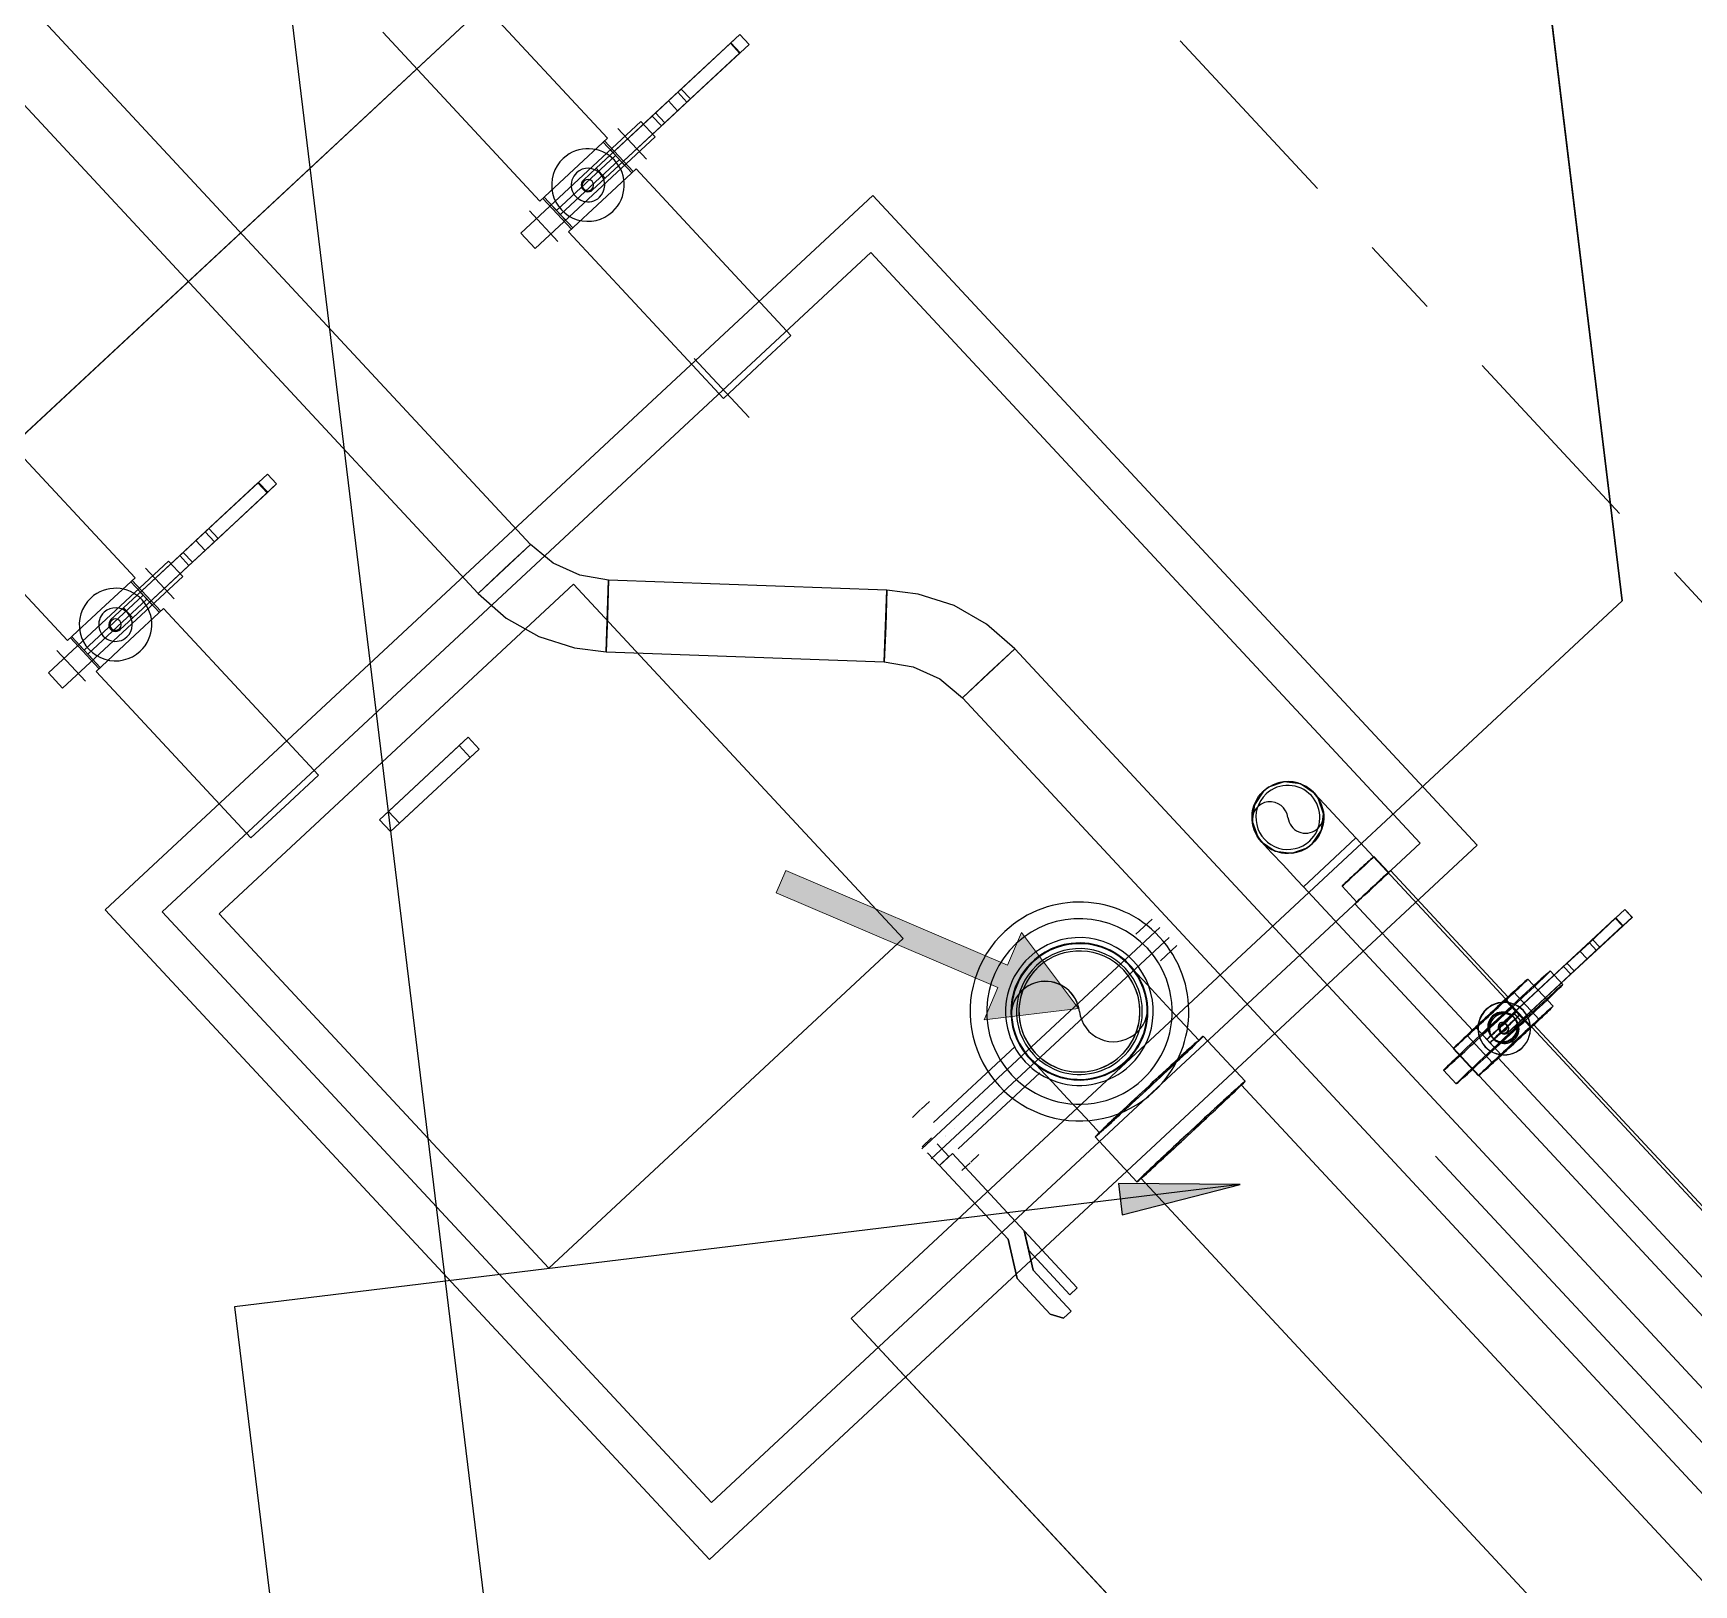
# Model space of a CAD drawing. Header units: millimetres. Extents: x 400382 to 401500, y 4543975 to 4544133.
# Drawn here: x 400488.169 to 400490.228, y 4543998.192 to 4544000.115 of the extents above; entities that cross this region are included whole.
import ezdxf

# ---------------------------------------------------------------- set-up
doc = ezdxf.new("R2010")
doc.units = ezdxf.units.MM
for name, pattern in [('ACAD_ISO05W100', [33, 24, -3, 0, -3, 0, -3]), ('AKS', [3, 2.5, -0.25, 0, -0.25]), ('CENTER', [2, 1.25, -0.25, 0.25, -0.25]), ('DASHDOT2', [0.5, 0.25, -0.125, 0, -0.125])]:
    doc.linetypes.add(name, pattern=pattern)
doc.layers.add('A-DETL-GENF', color=92, linetype='Continuous', lineweight=9)
for name, color, linetype in [('aks prota', 2, 'AKS'), ('iderzi_PROTA', 3, 'Continuous'), ('kiriş prota', 6, 'Continuous'), ('kolon tarama prota', 252, 'Continuous'), ('merdiven prota', 2, 'Continuous'), ('PRT-AL-TUNEL_EKSENI', 14, 'DASHDOT2'), ('skesit prota', 7, 'Continuous')]:
    doc.layers.add(name, color=color, linetype=linetype)

# ---------------------------------------------------------------- blocks, each defined once
blk = doc.blocks.new('Riser Direction1 - Flow Direction _25mm_ 2-2155046-_17_70 m  ARA KAT')
at = {"layer": 'A-DETL-GENF'}
blk.add_hatch(color=256, dxfattribs=at).paths.add_polyline_path([(0, 0), (118, 0), (96, -38.1), (354.9, -187.5), (339.8, -213.5), (81, -64.1), (59, -102.2)], flags=0)
for p, q in [((0, 0), (59, -102.2)), ((118, 0), (0, 0)), ((118, 0), (0, 0)), ((59, -102.2), (0, 0)), ((96, -38.1), (118, 0)), ((96, -38.1), (118, 0)), ((354.9, -187.5), (96, -38.1)), ((96, -38.1), (354.9, -187.5)), ((59, -102.2), (81, -64.1)), ((81, -64.1), (59, -102.2)), ((81, -64.1), (339.8, -213.5)), ((81, -64.1), (339.8, -213.5)), ((339.8, -213.5), (354.9, -187.5)), ((339.8, -213.5), (354.9, -187.5))]:
    blk.add_line(p, q, dxfattribs=at)
blk = doc.blocks.new('17.60 mekanik')
at = {"layer": 'kolon tarama prota'}
blk.add_hatch(color=256, dxfattribs=at).paths.add_polyline_path([(144507.22, 61496.15), (144496.81, 61485.18), (144500.01, 61482.86)], flags=0)
for p, q in [((144514.74, 61554.28), (144514.72, 61554.28)), ((144514.72, 61554.28), (144514.72, 61548.84)), ((144514.72, 61554.28), (144516.04, 61554.28)), ((144514.75, 61552.76), (144514.74, 61554.28)), ((144514.74, 61554.28), (144516.06, 61554.28)), ((144516.04, 61548.84), (144516.04, 61554.28)), ((144516.04, 61554.28), (144516.06, 61554.28)), ((144516.06, 61554.28), (144516.07, 61552.76)), ((144514.71, 61552.68), (144514.7, 61552.68)), ((144514.7, 61552.68), (144514.7, 61544.51)), ((144514.7, 61552.68), (144516.02, 61552.68)), ((144514.71, 61546.68), (144514.71, 61552.68)), ((144514.71, 61552.68), (144516.03, 61552.68)), ((144514.75, 61548.26), (144514.75, 61552.76)), ((144516.07, 61552.76), (144514.75, 61552.76)), ((144516.02, 61544.51), (144516.02, 61552.68)), ((144516.02, 61552.68), (144516.03, 61552.68)), ((144516.03, 61552.68), (144516.03, 61546.68)), ((144516.07, 61552.76), (144516.07, 61548.26)), ((144360.58, 61546.27), (144360.58, 61547.79)), ((144360.58, 61547.79), (144360.58, 61547.79)), ((144360.58, 61547.79), (144360.58, 61537.86)), ((144360.58, 61547.79), (144362.26, 61547.79)), ((144360.58, 61547.79), (144362.26, 61547.79)), ((144362.26, 61537.86), (144362.26, 61547.79)), ((144362.26, 61547.79), (144362.26, 61547.79)), ((144362.26, 61547.79), (144362.26, 61546.27)), ((144514.72, 61548.84), (144514.7, 61544.51)), ((144514.72, 61548.84), (144516.04, 61548.84)), ((144514.72, 61543.93), (144514.75, 61548.26)), ((144514.75, 61548.26), (144516.07, 61548.26)), ((144516.02, 61544.51), (144516.04, 61548.84)), ((144516.07, 61548.26), (144516.04, 61543.93)), ((144336.42, 61416.29), (144336.42, 61546.29)), ((144336.42, 61546.29), (144336.42, 61416.29)), ((144360.58, 61537.27), (144360.58, 61546.27)), ((144362.26, 61546.27), (144360.58, 61546.27)), ((144360.58, 61535.69), (144360.58, 61546.19)), ((144360.58, 61546.19), (144360.58, 61546.19)), ((144360.58, 61546.19), (144360.58, 61533.53)), ((144360.58, 61546.19), (144362.26, 61546.19)), ((144360.58, 61546.19), (144362.26, 61546.19)), ((144362.26, 61546.27), (144362.26, 61537.27)), ((144362.26, 61533.53), (144362.26, 61546.19)), ((144362.26, 61546.19), (144362.26, 61546.19)), ((144362.26, 61546.19), (144362.26, 61535.69)), ((144496.42, 61546.29), (144386.42, 61546.29)), ((144386.42, 61546.29), (144386.42, 61416.29)), ((144386.42, 61416.29), (144386.42, 61546.29)), ((144386.42, 61546.29), (144496.42, 61546.29)), ((144386.42, 61546.29), (144386.42, 61546.29)), ((144496.42, 61416.29), (144496.42, 61546.29)), ((144496.42, 61546.29), (144496.42, 61416.29)), ((144496.42, 61546.29), (144496.42, 61546.29)), ((144514.7, 61544.51), (144514.71, 61546.68)), ((144516.03, 61546.68), (144514.71, 61546.68)), ((144516.03, 61546.68), (144516.02, 61544.51)), ((144514.7, 61544.51), (144516.02, 61544.51)), ((144514.7, 61544.51), (144514.7, 61535.43)), ((144514.7, 61544.51), (144516.02, 61544.51)), ((144514.72, 61535.43), (144514.72, 61543.93)), ((144516.04, 61543.93), (144514.72, 61543.93)), ((144516.02, 61535.43), (144516.02, 61544.51)), ((144516.04, 61543.93), (144516.04, 61535.43)), ((144491.42, 61541.29), (144391.42, 61541.29)), ((144391.42, 61541.29), (144391.42, 61421.29)), ((144391.42, 61421.29), (144391.42, 61541.29)), ((144391.42, 61541.29), (144491.42, 61541.29)), ((144391.42, 61541.29), (144391.42, 61541.29)), ((144491.42, 61421.29), (144491.42, 61541.29)), ((144491.42, 61541.29), (144491.42, 61421.29)), ((144491.42, 61541.29), (144491.42, 61541.29)), ((144516.31, 61542.32), (144514.01, 61542.32)), ((144517.46, 61539.6), (144512.86, 61539.6)), ((144360.58, 61537.86), (144360.58, 61533.53)), ((144360.58, 61537.86), (144362.26, 61537.86)), ((144360.58, 61532.94), (144360.58, 61537.27)), ((144360.58, 61537.27), (144362.26, 61537.27)), ((144362.26, 61533.53), (144362.26, 61537.86)), ((144362.26, 61537.27), (144362.26, 61532.94)), ((144517.46, 61537.23), (144512.86, 61537.23)), ((144360.58, 61533.53), (144360.58, 61535.69)), ((144362.26, 61535.69), (144360.58, 61535.69)), ((144362.26, 61535.69), (144362.26, 61533.53)), ((144869.98, 61535.9), (144485.52, 61535.9)), ((144485.52, 61535.9), (144485.52, 61531.46)), ((144485.52, 61531.46), (144485.52, 61535.9)), ((144491.42, 61535.98), (144488.73, 61535.98)), ((144512.86, 61536.29), (144491.42, 61536.29)), ((144517.46, 61535.78), (144512.86, 61535.78)), ((144517.46, 61535.78), (144512.86, 61535.78)), ((144516.31, 61535.78), (144514.01, 61535.78)), ((144514.7, 61535.43), (144514.72, 61535.43)), ((144514.7, 61535.43), (144516.02, 61535.43)), ((144514.7, 61535.43), (144516.02, 61535.43)), ((144514.7, 61533.28), (144514.7, 61535.43)), ((144514.72, 61535.43), (144514.7, 61535.43)), ((144514.72, 61535.43), (144516.04, 61535.43)), ((144514.72, 61535.43), (144514.72, 61533.28)), ((144516.04, 61535.43), (144514.72, 61535.43)), ((144515.43, 61535.78), (144514.88, 61535.78)), ((144515.11, 61535.12), (144515.06, 61535.12)), ((144515.35, 61535.12), (144515.2, 61535.12)), ((144515.35, 61536.53), (144515.34, 61536.53)), ((144515.36, 61536.53), (144515.35, 61536.53)), ((144516.04, 61535.43), (144516.02, 61535.43)), ((144516.02, 61535.43), (144516.02, 61533.28)), ((144516.02, 61535.43), (144516.04, 61535.43)), ((144516.04, 61533.28), (144516.04, 61535.43)), ((144582.29, 61536.29), (144517.46, 61536.29)), ((144360.58, 61533.53), (144362.26, 61533.53)), ((144360.58, 61533.53), (144360.58, 61523.44)), ((144360.58, 61533.53), (144362.26, 61533.53)), ((144360.58, 61523.44), (144360.58, 61532.94)), ((144362.26, 61532.94), (144360.58, 61532.94)), ((144362.26, 61523.44), (144362.26, 61533.53)), ((144362.26, 61532.94), (144362.26, 61523.44)), ((144515.38, 61533.83), (144515.06, 61533.83)), ((144515.06, 61532.73), (144515.38, 61532.73)), ((144515.38, 61533.83), (144515.35, 61533.83)), ((144515.35, 61532.73), (144515.38, 61532.73)), ((144515.36, 61532.62), (144515.38, 61532.62)), ((144362.72, 61531.46), (144360.12, 61531.46)), ((144360.12, 61511.12), (144360.12, 61531.46)), ((144360.12, 61531.46), (144360.12, 61511.12)), ((144362.72, 61511.12), (144362.72, 61531.46)), ((144362.72, 61531.46), (144362.72, 61511.12)), ((144485.52, 61531.46), (144485.52, 61527.01)), ((144485.52, 61527.01), (144485.52, 61531.46)), ((144488.73, 61530.58), (144491.42, 61530.58)), ((144512.86, 61530.78), (144517.46, 61530.78)), ((144512.86, 61530.78), (144517.46, 61530.78)), ((144514.01, 61530.78), (144516.31, 61530.78)), ((144514.88, 61530.78), (144515.43, 61530.78)), ((144515.06, 61531.44), (144515.11, 61531.44)), ((144515.2, 61531.44), (144515.35, 61531.44)), ((144364.02, 61528.79), (144358.82, 61528.79)), ((144491.42, 61530.26), (144512.86, 61530.26)), ((144512.86, 61529.33), (144517.46, 61529.33)), ((144515.34, 61530.03), (144515.35, 61530.03)), ((144515.35, 61530.03), (144515.36, 61530.03)), ((144517.46, 61530.26), (144582.29, 61530.26)), ((144358.82, 61527.01), (144330.22, 61527.01)), ((144358.82, 61521.29), (144358.82, 61527.01)), ((144358.82, 61527.01), (144358.82, 61521.29)), ((144364.02, 61526.52), (144358.82, 61526.52)), ((144364.02, 61526.29), (144358.82, 61526.29)), ((144364.02, 61526.29), (144358.82, 61526.29)), ((144362.72, 61526.29), (144360.12, 61526.29)), ((144361.77, 61526.29), (144361.07, 61526.29)), ((144361.07, 61516.29), (144361.07, 61526.29)), ((144361.07, 61526.29), (144361.07, 61516.29)), ((144361.77, 61516.29), (144361.77, 61526.29)), ((144361.77, 61526.29), (144361.77, 61516.29)), ((144392.22, 61527.01), (144364.02, 61527.01)), ((144364.02, 61521.29), (144364.02, 61527.01)), ((144364.02, 61527.01), (144364.02, 61521.29)), ((144392.22, 61521.29), (144392.22, 61527.01)), ((144392.22, 61527.01), (144392.22, 61521.29)), ((144485.52, 61527.01), (144869.98, 61527.01)), ((144512.86, 61526.96), (144517.46, 61526.96)), ((144514.01, 61524.24), (144516.31, 61524.24)), ((144360.58, 61523.44), (144360.58, 61523.44)), ((144360.58, 61523.44), (144362.26, 61523.44)), ((144360.58, 61523.44), (144362.26, 61523.44)), ((144360.58, 61523.44), (144360.58, 61521.29)), ((144362.26, 61523.44), (144360.58, 61523.44)), ((144360.58, 61523.44), (144362.26, 61523.44)), ((144360.58, 61521.29), (144360.58, 61523.44)), ((144360.58, 61523.44), (144360.58, 61523.44)), ((144362.26, 61523.44), (144362.26, 61523.44)), ((144362.26, 61521.29), (144362.26, 61523.44)), ((144362.26, 61523.44), (144362.26, 61521.29)), ((144362.26, 61523.44), (144362.26, 61523.44)), ((144358.82, 61515.58), (144358.82, 61521.29)), ((144358.82, 61521.29), (144358.82, 61515.58)), ((144358.82, 61521.29), (144358.82, 61521.29)), ((144358.82, 61521.29), (144358.82, 61521.29)), ((144358.82, 61521.29), (144358.82, 61521.29)), ((144358.82, 61521.29), (144358.82, 61521.29)), ((144358.82, 61521.29), (144358.82, 61521.29)), ((144358.82, 61521.29), (144358.82, 61521.29)), ((144358.82, 61521.29), (144358.82, 61521.29)), ((144358.82, 61521.29), (144358.82, 61521.29)), ((144360.12, 61521.29), (144360.12, 61521.29)), ((144360.12, 61521.29), (144360.12, 61521.29)), ((144362.72, 61521.29), (144362.72, 61521.29)), ((144362.72, 61521.29), (144362.72, 61521.29)), ((144364.02, 61515.58), (144364.02, 61521.29)), ((144364.02, 61521.29), (144364.02, 61515.58)), ((144364.02, 61521.29), (144364.02, 61521.29)), ((144364.02, 61521.29), (144364.02, 61521.29)), ((144364.02, 61521.29), (144364.02, 61521.29)), ((144364.02, 61521.29), (144364.02, 61521.29)), ((144364.02, 61521.29), (144364.02, 61521.29)), ((144364.02, 61521.29), (144364.02, 61521.29)), ((144364.02, 61521.29), (144364.02, 61521.29)), ((144364.02, 61521.29), (144364.02, 61521.29)), ((144392.22, 61515.58), (144392.22, 61521.29)), ((144392.22, 61521.29), (144392.22, 61515.58)), ((144583.96, 61520.9), (144439.56, 61520.9)), ((144439.56, 61520.9), (144439.56, 61516.46)), ((144439.56, 61516.46), (144439.56, 61520.9)), ((144439.56, 61520.9), (144439.56, 61512.01)), ((144439.56, 61512.01), (144439.56, 61520.9)), ((144358.82, 61516.29), (144364.02, 61516.29)), ((144358.82, 61516.29), (144364.02, 61516.29)), ((144358.82, 61516.07), (144364.02, 61516.07)), ((144360.12, 61516.29), (144362.72, 61516.29)), ((144361.07, 61516.29), (144361.77, 61516.29)), ((144439.56, 61516.46), (144439.56, 61512.01)), ((144439.56, 61512.01), (144439.56, 61516.46)), ((144330.22, 61515.58), (144358.82, 61515.58)), ((144364.02, 61515.58), (144392.22, 61515.58)), ((144423.44, 61514.23), (144399.03, 61489.81)), ((144423.44, 61514.23), (144426.59, 61511.09)), ((144426.59, 61511.09), (144423.44, 61514.23)), ((144423.44, 61514.23), (144429.73, 61507.94)), ((144429.73, 61507.94), (144423.44, 61514.23)), ((144358.82, 61513.79), (144364.02, 61513.79)), ((144439.56, 61512.01), (144583.96, 61512.01)), ((144360.12, 61511.12), (144362.72, 61511.12)), ((144426.59, 61511.09), (144429.73, 61507.94)), ((144429.73, 61507.94), (144426.59, 61511.09)), ((144475.69, 61510.55), (144475.69, 61507.8)), ((144477.08, 61510.55), (144477.08, 61470.25)), ((144477.93, 61510.55), (144477.93, 61510.55)), ((144477.93, 61510.55), (144477.93, 61510.55)), ((144477.93, 61510.55), (144477.93, 61510.55)), ((144477.93, 61510.55), (144477.93, 61510.55)), ((144478.78, 61470.25), (144478.78, 61510.55)), ((144480.17, 61507.8), (144480.17, 61510.55)), ((144405.31, 61483.53), (144429.73, 61507.94)), ((144477.93, 61507.8), (144477.93, 61507.8)), ((144477.93, 61507.8), (144477.93, 61507.8)), ((144498.25, 61505.31), (144490.63, 61505.31)), ((144836.16, 61504.65), (144498.25, 61504.65)), ((144507.22, 61496.15), (144433.38, 61394.52)), ((144507.22, 61496.15), (144496.81, 61485.18)), ((144500.01, 61482.86), (144507.22, 61496.15)), ((144399.03, 61489.81), (144402.17, 61486.67)), ((144402.17, 61486.67), (144399.03, 61489.81)), ((144405.31, 61483.53), (144399.03, 61489.81)), ((144399.03, 61489.81), (144405.31, 61483.53)), ((144475.69, 61487.37), (144475.69, 61473.55)), ((144477.93, 61487.37), (144477.93, 61487.37)), ((144477.93, 61487.37), (144477.93, 61487.37)), ((144480.17, 61473.55), (144480.17, 61487.37)), ((144498.25, 61487.65), (144836.16, 61487.65)), ((144389.2, 61485.74), (144290.47, 61485.74)), ((144389.2, 61481.29), (144389.2, 61485.74)), ((144389.2, 61485.74), (144389.2, 61481.29)), ((144389.2, 61476.85), (144389.2, 61485.74)), ((144389.2, 61485.74), (144389.2, 61476.85)), ((144456.42, 61486.29), (144396.42, 61486.29)), ((144396.42, 61486.29), (144396.42, 61426.29)), ((144396.42, 61426.29), (144396.42, 61486.29)), ((144396.42, 61486.29), (144456.42, 61486.29)), ((144396.42, 61486.29), (144396.42, 61486.29)), ((144402.17, 61486.67), (144405.31, 61483.53)), ((144405.31, 61483.53), (144402.17, 61486.67)), ((144456.42, 61426.29), (144456.42, 61486.29)), ((144456.42, 61486.29), (144456.42, 61426.29)), ((144456.42, 61486.29), (144456.42, 61486.29)), ((144490.63, 61487), (144498.25, 61487)), ((144496.81, 61485.18), (144500.01, 61482.86)), ((144389.2, 61476.85), (144389.2, 61481.29)), ((144389.2, 61481.29), (144389.2, 61476.85)), ((144290.47, 61476.85), (144389.2, 61476.85)), ((144473.43, 61474.95), (144473.43, 61473.55)), ((144477.93, 61474.95), (144477.93, 61474.95)), ((144477.93, 61474.95), (144477.93, 61474.95)), ((144482.43, 61473.55), (144482.43, 61474.95)), ((144473.43, 61473.45), (144473.43, 61472.05)), ((144477.08, 61473.45), (144477.08, 61470.25)), ((144477.93, 61473.55), (144477.93, 61473.55)), ((144477.93, 61473.55), (144477.93, 61473.55)), ((144477.93, 61473.55), (144477.93, 61473.55)), ((144477.93, 61473.55), (144477.93, 61473.55)), ((144477.93, 61473.45), (144477.93, 61473.45)), ((144477.93, 61473.45), (144477.93, 61473.45)), ((144477.93, 61473.45), (144477.93, 61473.45)), ((144477.93, 61473.45), (144477.93, 61473.45)), ((144478.78, 61470.25), (144478.78, 61473.45)), ((144482.43, 61472.05), (144482.43, 61473.45)), ((144476.91, 61472.05), (144476.91, 61470.45)), ((144480.08, 61472.05), (144477.93, 61472.05)), ((144477.93, 61472.05), (144477.93, 61472.05)), ((144477.93, 61472.05), (144480.08, 61472.05)), ((144477.93, 61472.05), (144477.93, 61472.05)), ((144477.93, 61472.05), (144477.93, 61472.05)), ((144480.08, 61470.45), (144480.08, 61472.63)), ((144480.08, 61472.63), (144493.17, 61472.63)), ((144493.17, 61472.63), (144480.08, 61472.63)), ((144480.08, 61472.63), (144480.08, 61470.45)), ((144480.08, 61472.63), (144480.08, 61472.63)), ((144480.08, 61472.05), (144480.08, 61472.05)), ((144480.08, 61470.45), (144480.08, 61472.05)), ((144480.08, 61472.05), (144480.08, 61470.45)), ((144495.33, 61471.38), (144493.17, 61472.63)), ((144493.17, 61472.63), (144502.83, 61472.63)), ((144502.83, 61472.63), (144493.17, 61472.63)), ((144493.17, 61472.63), (144495.33, 61471.38)), ((144493.17, 61472.63), (144493.17, 61472.63)), ((144493.17, 61472.63), (144497.5, 61470.13)), ((144497.5, 61470.13), (144493.17, 61472.63)), ((144493.17, 61472.63), (144493.17, 61472.63)), ((144502.83, 61471.38), (144495.33, 61471.38)), ((144495.33, 61471.38), (144502.83, 61471.38)), ((144495.33, 61471.38), (144495.33, 61471.38)), ((144502.83, 61472.63), (144502.83, 61471.38)), ((144502.83, 61471.38), (144502.83, 61472.63)), ((144502.83, 61472.63), (144502.83, 61472.63)), ((144502.83, 61471.38), (144502.83, 61471.38)), ((144480.08, 61470.45), (144477.93, 61470.45)), ((144477.93, 61470.45), (144477.93, 61470.45)), ((144477.93, 61470.45), (144480.08, 61470.45)), ((144477.93, 61470.25), (144477.93, 61470.25)), ((144477.93, 61470.25), (144477.93, 61470.25)), ((144477.93, 61470.25), (144477.93, 61470.25)), ((144477.93, 61470.25), (144477.93, 61470.25)), ((144492.58, 61470.45), (144480.08, 61470.45)), ((144480.08, 61470.45), (144492.58, 61470.45)), ((144480.08, 61470.45), (144480.08, 61470.45)), ((144480.08, 61470.45), (144480.08, 61470.45)), ((144496.91, 61467.95), (144492.58, 61470.45)), ((144492.58, 61470.45), (144496.91, 61467.95)), ((144492.58, 61470.45), (144492.58, 61470.45)), ((144497.5, 61470.13), (144504.43, 61470.13)), ((144504.43, 61470.13), (144497.5, 61470.13)), ((144497.5, 61470.13), (144497.5, 61470.13)), ((144504.43, 61468.83), (144502.91, 61467.95)), ((144502.91, 61467.95), (144504.43, 61468.83)), ((144504.43, 61470.13), (144504.43, 61468.83)), ((144504.43, 61468.83), (144504.43, 61470.13)), ((144504.43, 61470.13), (144504.43, 61470.13)), ((144504.43, 61468.83), (144504.43, 61468.83)), ((144360.58, 61466.27), (144360.58, 61467.79)), ((144360.58, 61467.79), (144360.58, 61467.79)), ((144360.58, 61467.79), (144360.58, 61457.86)), ((144360.58, 61467.79), (144362.26, 61467.79)), ((144360.58, 61467.79), (144362.26, 61467.79)), ((144362.26, 61457.86), (144362.26, 61467.79)), ((144362.26, 61467.79), (144362.26, 61467.79)), ((144362.26, 61467.79), (144362.26, 61466.27)), ((144502.91, 61467.95), (144496.91, 61467.95)), ((144496.91, 61467.95), (144502.91, 61467.95)), ((144496.91, 61467.95), (144496.91, 61467.95)), ((144502.91, 61467.95), (144502.91, 61467.95)), ((144360.58, 61457.27), (144360.58, 61466.27)), ((144362.26, 61466.27), (144360.58, 61466.27)), ((144360.58, 61455.69), (144360.58, 61466.19)), ((144360.58, 61466.19), (144360.58, 61466.19)), ((144360.58, 61466.19), (144360.58, 61453.53)), ((144360.58, 61466.19), (144362.26, 61466.19)), ((144360.58, 61466.19), (144362.26, 61466.19)), ((144362.26, 61466.27), (144362.26, 61457.27)), ((144362.26, 61453.53), (144362.26, 61466.19)), ((144362.26, 61466.19), (144362.26, 61466.19)), ((144362.26, 61466.19), (144362.26, 61455.69)), ((144403.42, 61463.79), (144401.42, 61463.79)), ((144401.42, 61463.79), (144401.42, 61448.79)), ((144401.42, 61463.79), (144403.42, 61463.79)), ((144401.42, 61462.29), (144401.42, 61463.79)), ((144401.42, 61463.79), (144401.42, 61463.79)), ((144403.42, 61448.79), (144403.42, 61463.79)), ((144403.42, 61463.79), (144403.42, 61462.29)), ((144403.42, 61463.79), (144403.42, 61463.79)), ((144403.42, 61462.29), (144401.42, 61462.29)), ((144401.42, 61462.29), (144401.42, 61462.29)), ((144401.42, 61462.29), (144401.42, 61450.29)), ((144401.42, 61462.29), (144403.42, 61462.29)), ((144403.42, 61450.29), (144403.42, 61462.29)), ((144403.42, 61462.29), (144403.42, 61462.29)), ((144360.58, 61457.86), (144360.58, 61453.53)), ((144360.58, 61457.86), (144362.26, 61457.86)), ((144360.58, 61452.94), (144360.58, 61457.27)), ((144360.58, 61457.27), (144362.26, 61457.27)), ((144362.26, 61453.53), (144362.26, 61457.86)), ((144362.26, 61457.27), (144362.26, 61452.94)), ((144360.58, 61453.53), (144360.58, 61455.69)), ((144362.26, 61455.69), (144360.58, 61455.69)), ((144362.26, 61455.69), (144362.26, 61453.53)), ((144360.58, 61453.53), (144362.26, 61453.53)), ((144360.58, 61453.53), (144360.58, 61443.44)), ((144360.58, 61453.53), (144362.26, 61453.53)), ((144360.58, 61443.44), (144360.58, 61452.94)), ((144362.26, 61452.94), (144360.58, 61452.94)), ((144362.26, 61443.44), (144362.26, 61453.53)), ((144362.26, 61452.94), (144362.26, 61443.44)), ((144362.72, 61451.46), (144360.12, 61451.46)), ((144360.12, 61431.12), (144360.12, 61451.46)), ((144360.12, 61451.46), (144360.12, 61431.12)), ((144362.72, 61431.12), (144362.72, 61451.46)), ((144362.72, 61451.46), (144362.72, 61431.12)), ((144401.42, 61448.79), (144401.42, 61450.29)), ((144401.42, 61450.29), (144403.42, 61450.29)), ((144401.42, 61450.29), (144401.42, 61450.29)), ((144403.42, 61450.29), (144401.42, 61450.29)), ((144403.42, 61450.29), (144403.42, 61448.79)), ((144403.42, 61450.29), (144403.42, 61450.29)), ((144364.02, 61448.79), (144358.82, 61448.79)), ((144401.42, 61448.79), (144403.42, 61448.79)), ((144403.42, 61448.79), (144401.42, 61448.79)), ((144401.42, 61448.79), (144401.42, 61448.79)), ((144403.42, 61448.79), (144403.42, 61448.79)), ((144358.82, 61447.01), (144330.22, 61447.01)), ((144358.82, 61441.29), (144358.82, 61447.01)), ((144358.82, 61447.01), (144358.82, 61441.29)), ((144364.02, 61446.52), (144358.82, 61446.52)), ((144364.02, 61446.29), (144358.82, 61446.29)), ((144364.02, 61446.29), (144358.82, 61446.29)), ((144362.72, 61446.29), (144360.12, 61446.29)), ((144361.77, 61446.29), (144361.07, 61446.29)), ((144361.07, 61436.29), (144361.07, 61446.29)), ((144361.07, 61446.29), (144361.07, 61436.29)), ((144361.77, 61436.29), (144361.77, 61446.29)), ((144361.77, 61446.29), (144361.77, 61436.29)), ((144392.22, 61447.01), (144364.02, 61447.01)), ((144364.02, 61441.29), (144364.02, 61447.01)), ((144364.02, 61447.01), (144364.02, 61441.29)), ((144392.22, 61441.29), (144392.22, 61447.01)), ((144392.22, 61447.01), (144392.22, 61441.29)), ((144360.58, 61443.44), (144360.58, 61443.44)), ((144360.58, 61443.44), (144362.26, 61443.44)), ((144360.58, 61443.44), (144362.26, 61443.44)), ((144360.58, 61443.44), (144360.58, 61441.29)), ((144362.26, 61443.44), (144360.58, 61443.44)), ((144360.58, 61443.44), (144362.26, 61443.44)), ((144360.58, 61441.29), (144360.58, 61443.44)), ((144360.58, 61443.44), (144360.58, 61443.44)), ((144362.26, 61443.44), (144362.26, 61443.44)), ((144362.26, 61441.29), (144362.26, 61443.44)), ((144362.26, 61443.44), (144362.26, 61441.29)), ((144362.26, 61443.44), (144362.26, 61443.44)), ((144358.82, 61435.58), (144358.82, 61441.29)), ((144358.82, 61441.29), (144358.82, 61435.58)), ((144358.82, 61441.29), (144358.82, 61441.29)), ((144358.82, 61441.29), (144358.82, 61441.29)), ((144358.82, 61441.29), (144358.82, 61441.29)), ((144358.82, 61441.29), (144358.82, 61441.29)), ((144358.82, 61441.29), (144358.82, 61441.29)), ((144358.82, 61441.29), (144358.82, 61441.29)), ((144358.82, 61441.29), (144358.82, 61441.29)), ((144358.82, 61441.29), (144358.82, 61441.29)), ((144360.12, 61441.29), (144360.12, 61441.29)), ((144360.12, 61441.29), (144360.12, 61441.29)), ((144362.72, 61441.29), (144362.72, 61441.29)), ((144362.72, 61441.29), (144362.72, 61441.29)), ((144364.02, 61435.58), (144364.02, 61441.29)), ((144364.02, 61441.29), (144364.02, 61435.58)), ((144364.02, 61441.29), (144364.02, 61441.29)), ((144364.02, 61441.29), (144364.02, 61441.29)), ((144364.02, 61441.29), (144364.02, 61441.29)), ((144364.02, 61441.29), (144364.02, 61441.29)), ((144364.02, 61441.29), (144364.02, 61441.29)), ((144364.02, 61441.29), (144364.02, 61441.29)), ((144364.02, 61441.29), (144364.02, 61441.29)), ((144364.02, 61441.29), (144364.02, 61441.29)), ((144392.22, 61435.58), (144392.22, 61441.29)), ((144392.22, 61441.29), (144392.22, 61435.58)), ((144358.82, 61436.29), (144364.02, 61436.29)), ((144358.82, 61436.29), (144364.02, 61436.29)), ((144358.82, 61436.07), (144364.02, 61436.07)), ((144360.12, 61436.29), (144362.72, 61436.29)), ((144361.07, 61436.29), (144361.77, 61436.29)), ((144330.22, 61435.58), (144358.82, 61435.58)), ((144358.82, 61433.79), (144364.02, 61433.79)), ((144364.02, 61435.58), (144392.22, 61435.58)), ((144360.12, 61431.12), (144362.72, 61431.12)), ((144396.42, 61426.29), (144456.42, 61426.29)), ((144456.42, 61426.29), (144396.42, 61426.29)), ((144396.42, 61426.29), (144396.42, 61426.29)), ((144456.42, 61426.29), (144456.42, 61426.29)), ((144391.42, 61421.29), (144491.42, 61421.29)), ((144491.42, 61421.29), (144391.42, 61421.29)), ((144391.42, 61421.29), (144391.42, 61421.29)), ((144491.42, 61421.29), (144491.42, 61421.29)), ((144386.42, 61416.29), (144496.42, 61416.29)), ((144496.42, 61416.29), (144386.42, 61416.29)), ((144386.42, 61416.29), (144386.42, 61416.29)), ((144496.42, 61416.29), (144496.42, 61416.29)), ((144433.38, 61394.52), (144605.57, 61269.42))]:
    blk.add_line(p, q, dxfattribs=at)
at = {"layer": 'kolon tarama prota', "extrusion": (0, 0, -1)}
blk.add_line((144485.52, 61531.46), (144485.52, 61531.46), dxfattribs=at)
blk.add_line((144485.52, 61531.46), (144485.52, 61531.46), dxfattribs=at)
at = {"layer": 'kolon tarama prota', "extrusion": (0, 0, -1), "flags": 128}
for points in [[(-144477.92, 61535.9), (-144475.94, 61535.44), (-144474.37, 61534.13), (-144473.55, 61532.26), (-144473.48, 61531.46)], [(-144485.52, 61535.9), (-144482.89, 61535.9), (-144480.58, 61535.9), (-144478.89, 61535.9), (-144478.01, 61535.9), (-144477.92, 61535.9)], [(-144482.37, 61531.46), (-144481.9, 61533.44), (-144480.6, 61535.01), (-144478.73, 61535.83), (-144477.92, 61535.9)], [(-144473.48, 61531.46), (-144473.95, 61529.47), (-144475.25, 61527.91), (-144477.12, 61527.09), (-144477.92, 61527.01)], [(-144477.92, 61527.01), (-144479.91, 61527.48), (-144481.48, 61528.79), (-144482.3, 61530.65), (-144482.37, 61531.46)], [(-144477.92, 61527.01), (-144478.4, 61527.01), (-144479.75, 61527.01), (-144481.82, 61527.01), (-144484.35, 61527.01), (-144485.52, 61527.01)]]:
    blk.add_lwpolyline(points, dxfattribs=at)
at = {"layer": 'kolon tarama prota', "flags": 128}
for points in [[(144439.56, 61520.9), (144434.93, 61520.43), (144430.5, 61519.03), (144426.44, 61516.75), (144423.44, 61514.23)], [(144429.73, 61507.94), (144432.61, 61510.15), (144435.96, 61511.54), (144439.56, 61512.01), (144439.56, 61512.01)], [(144490.63, 61504.57), (144487.18, 61504.57), (144484, 61504.57), (144481.32, 61504.57), (144479.33, 61504.57), (144478.18, 61504.57), (144477.93, 61504.57)], [(144399.03, 61489.81), (144396.15, 61487.6), (144392.8, 61486.21), (144389.2, 61485.74), (144389.2, 61485.74)], [(144477.93, 61487.74), (144478.41, 61487.74), (144479.79, 61487.74), (144481.99, 61487.74), (144484.83, 61487.74), (144488.11, 61487.74), (144490.63, 61487.74)], [(144389.2, 61476.85), (144393.82, 61477.32), (144398.26, 61478.73), (144402.31, 61481), (144405.31, 61483.53)]]:
    blk.add_lwpolyline(points, dxfattribs=at)
at = {"layer": 'kolon tarama prota', "extrusion": (0, 0, -1)}
for start, end in [(0, 180), (180, 0)]:
    blk.add_arc((-144477.92, 61531.46), 4.45, start, end, dxfattribs=at)
at = {"layer": 'kolon tarama prota'}
for centre, radius, start, end in [((144477.92, 61531.46), 3.97, 0, 180), ((144477.92, 61531.46), 3.97, 0, 180), ((144477.92, 61531.46), 4.45, 324, 144), ((144479.23, 61533.26), 2.22, 234, 54), ((144477.92, 61531.46), 4.44, 144, 324), ((144477.92, 61531.46), 3.97, 180, 0), ((144477.92, 61531.46), 3.97, 180, 0), ((144476.62, 61529.66), 2.22, 54, 234), ((144361.42, 61521.29), 4.5, 0, 180), ((144361.42, 61521.29), 4.5, 0, 180), ((144361.42, 61521.29), 4.5, 0, 180), ((144361.42, 61521.29), 4.5, 0, 180), ((144361.42, 61521.29), 2.08, 0, 180), ((144361.42, 61521.29), 2.08, 0, 180), ((144361.42, 61521.29), 2.08, 0, 180), ((144361.42, 61521.29), 2.08, 0, 180), ((144361.42, 61521.29), 4.5, 180, 0), ((144361.42, 61521.29), 4.5, 180, 0), ((144361.42, 61521.29), 4.5, 180, 0), ((144361.42, 61521.29), 4.5, 180, 0), ((144361.42, 61521.29), 2.08, 180, 0), ((144361.42, 61521.29), 2.08, 180, 0), ((144361.42, 61521.29), 2.08, 180, 0), ((144361.42, 61521.29), 2.08, 180, 0), ((144361.42, 61521.29), 0.84, 180, 0), ((144361.42, 61521.29), 0.84, 180, 0), ((144361.42, 61521.29), 0.7, 0, 180), ((144361.42, 61521.29), 0.7, 0, 180), ((144361.42, 61521.29), 0.7, 0, 180), ((144361.42, 61521.29), 0.7, 0, 180), ((144361.42, 61521.29), 0.7, 180, 0), ((144361.42, 61521.29), 0.7, 180, 0), ((144361.42, 61521.29), 0.7, 180, 0), ((144361.42, 61521.29), 0.7, 180, 0), ((144477.93, 61496.15), 13.56, 0, 180), ((144477.93, 61496.15), 13.56, 0, 180), ((144477.93, 61496.15), 11.5, 90, 270), ((144477.93, 61496.15), 11.5, 90, 270), ((144477.93, 61496.15), 11.5, 270, 90), ((144477.93, 61496.15), 11.5, 270, 90), ((144477.93, 61496.15), 9.16, 0, 180), ((144477.93, 61496.15), 9.16, 0, 180), ((144477.93, 61496.15), 8.41, 0, 180), ((144477.93, 61496.15), 7.8, 90, 270), ((144477.93, 61496.15), 7.8, 90, 270), ((144477.93, 61496.15), 7.5, 0, 180), ((144477.93, 61496.15), 7.5, 0, 180), ((144477.93, 61496.15), 7.5, 90, 270), ((144477.93, 61496.15), 7.5, 90, 270), ((144477.93, 61496.15), 7.5, 90, 270), ((144477.93, 61496.15), 7.5, 90, 270), ((144477.93, 61496.15), 7.5, 90, 270), ((144477.93, 61496.15), 7.5, 90, 270), ((144477.93, 61496.15), 8.5, 324, 144), ((144477.93, 61496.15), 8.5, 324, 144), ((144477.93, 61496.15), 7.8, 270, 90), ((144477.93, 61496.15), 7.8, 270, 90), ((144477.93, 61496.15), 7.5, 270, 90), ((144477.93, 61496.15), 7.5, 270, 90), ((144477.93, 61496.15), 7.5, 270, 90), ((144477.93, 61496.15), 7.5, 270, 90), ((144477.93, 61496.15), 7.5, 270, 90), ((144477.93, 61496.15), 7.5, 270, 90), ((144480.43, 61499.59), 4.25, 234, 54), ((144480.43, 61499.59), 4.25, 234, 54), ((144477.93, 61496.15), 8.5, 144, 324), ((144477.93, 61496.15), 8.5, 144, 324), ((144477.93, 61496.15), 13.56, 180, 0), ((144477.93, 61496.15), 13.56, 180, 0), ((144477.93, 61496.15), 9.16, 180, 0), ((144477.93, 61496.15), 9.16, 180, 0), ((144477.93, 61496.15), 8.41, 180, 0), ((144477.93, 61496.15), 7.5, 180, 0), ((144477.93, 61496.15), 7.5, 180, 0), ((144475.43, 61492.72), 4.25, 54, 234), ((144475.43, 61492.71), 4.25, 54, 234), ((144361.42, 61441.29), 4.5, 0, 180), ((144361.42, 61441.29), 4.5, 0, 180), ((144361.42, 61441.29), 4.5, 0, 180), ((144361.42, 61441.29), 4.5, 0, 180), ((144361.42, 61441.29), 2.08, 0, 180), ((144361.42, 61441.29), 2.08, 0, 180), ((144361.42, 61441.29), 2.08, 0, 180), ((144361.42, 61441.29), 2.08, 0, 180), ((144361.42, 61441.29), 0.7, 0, 180), ((144361.42, 61441.29), 0.7, 0, 180), ((144361.42, 61441.29), 0.7, 0, 180), ((144361.42, 61441.29), 0.7, 0, 180), ((144361.42, 61441.29), 4.5, 180, 0), ((144361.42, 61441.29), 4.5, 180, 0), ((144361.42, 61441.29), 4.5, 180, 0), ((144361.42, 61441.29), 4.5, 180, 0), ((144361.42, 61441.29), 2.08, 180, 0), ((144361.42, 61441.29), 2.08, 180, 0), ((144361.42, 61441.29), 2.08, 180, 0), ((144361.42, 61441.29), 2.08, 180, 0), ((144361.42, 61441.29), 0.84, 180, 0), ((144361.42, 61441.29), 0.84, 180, 0), ((144361.42, 61441.29), 0.7, 180, 0), ((144361.42, 61441.29), 0.7, 180, 0), ((144361.42, 61441.29), 0.7, 180, 0), ((144361.42, 61441.29), 0.7, 180, 0)]:
    blk.add_arc(centre, radius, start, end, dxfattribs=at)
for centre, major_axis, ratio, start_param, end_param in [((144514.01, 61533.28), (0, -9.04), 0.01, 3.141593, 6.283185), ((144514.01, 61533.28), (0, -9.04), 0.01, 0, 3.141593), ((144516.31, 61533.28), (0, -9.04), 0.01, 3.141593, 6.283185), ((144516.31, 61533.28), (0, -9.04), 0.01, 0, 3.141593), ((144512.86, 61533.28), (0, -6.32), 0.01, 1.570796, 4.712389), ((144517.46, 61533.28), (0, -6.32), 0.01, 1.570796, 4.712389), ((144512.86, 61533.28), (0, -3.95), 0.01, 1.570796, 4.712389), ((144517.46, 61533.28), (0, -3.95), 0.01, 1.570796, 4.712389), ((144488.73, 61533.28), (0, 2.7), 0.01, 0, 3.141593), ((144488.73, 61533.28), (0, 2.7), 0.01, 3.141593, 6.283185), ((144491.42, 61533.28), (0, 3.02), 0.01, 0, 1.570796), ((144491.42, 61533.28), (0, 2.7), 0.01, 0, 3.141593), ((144491.42, 61533.28), (0, 3.02), 0.01, 4.712389, 6.283185), ((144491.42, 61533.28), (0, 2.7), 0.01, 3.141593, 6.283185), ((144515.34, 61533.28), (0, -3.25), 0.99995, 1.570796, 4.712389), ((144515.35, 61533.28), (0, -3.25), 0.99995, 1.570796, 4.712389), ((144515.35, 61533.28), (0, -3.25), 0.99995, 1.570796, 4.712389), ((144515.36, 61533.28), (0, -3.25), 0.99995, 1.570796, 4.712389), ((144512.86, 61533.28), (0, 3.02), 0.01, 0, 1.570796), ((144512.86, 61533.28), (0, -2.5), 0.01, 1.570796, 4.712389), ((144512.86, 61533.28), (0, -2.5), 0.01, 1.570796, 4.712389), ((144512.86, 61533.28), (0, 3.02), 0.01, 4.712389, 6.283185), ((144515.06, 61533.28), (0, -1.84), 0.99995, 1.570796, 4.712389), ((144515.11, 61533.28), (0, -1.84), 0.99995, 1.570796, 4.712389), ((144515.2, 61533.28), (0, -1.84), 0.99995, 1.570796, 4.712389), ((144515.35, 61533.28), (0, -1.84), 0.99995, 1.570796, 4.712389), ((144514.01, 61533.28), (0, -2.5), 0.01, 1.570796, 4.712389), ((144514.88, 61533.28), (0, -2.5), 0.01, 3.141593, 6.283185), ((144514.88, 61533.28), (0, -2.5), 0.01, 0, 3.141593), ((144515.43, 61533.28), (0, -2.5), 0.01, 3.141593, 6.283185), ((144515.43, 61533.28), (0, -2.5), 0.01, 0, 3.141593), ((144516.31, 61533.28), (0, -2.5), 0.01, 1.570796, 4.712389), ((144517.46, 61533.28), (0, 3.02), 0.01, 0, 1.570796), ((144517.46, 61533.28), (0, -2.5), 0.01, 1.570796, 4.712389), ((144517.46, 61533.28), (0, -2.5), 0.01, 1.570796, 4.712389), ((144517.46, 61533.28), (0, 3.02), 0.01, 4.712389, 6.283185), ((144491.42, 61533.28), (0, 3.02), 0.01, 1.570796, 3.141593), ((144491.42, 61533.28), (0, 3.02), 0.01, 3.141593, 4.712389), ((144515.34, 61533.28), (0, -3.25), 0.99995, 4.712389, 7.853982), ((144515.35, 61533.28), (0, -3.25), 0.99995, 4.712389, 7.853982), ((144515.35, 61533.28), (0, -3.25), 0.99995, 4.712389, 7.853982), ((144515.36, 61533.28), (0, -3.25), 0.99995, 4.712389, 7.853982), ((144512.86, 61533.28), (0, -6.32), 0.01, 4.712389, 7.853982), ((144512.86, 61533.28), (0, -3.95), 0.01, 4.712389, 7.853982), ((144512.86, 61533.28), (0, 3.02), 0.01, 1.570796, 3.141593), ((144512.86, 61533.28), (0, -2.5), 0.01, 4.712389, 7.853982), ((144512.86, 61533.28), (0, -2.5), 0.01, 4.712389, 7.853982), ((144512.86, 61533.28), (0, 3.02), 0.01, 3.141593, 4.712389), ((144515.06, 61533.28), (0, -1.84), 0.99995, 4.712389, 7.853982), ((144515.11, 61533.28), (0, -1.84), 0.99995, 4.712389, 7.853982), ((144515.2, 61533.28), (0, -1.84), 0.99995, 4.712389, 7.853982), ((144515.35, 61533.28), (0, -1.84), 0.99995, 4.712389, 7.853982), ((144514.01, 61533.28), (0, -2.5), 0.01, 4.712389, 7.853982), ((144515.06, 61533.28), (0, -0.55), 0.99995, 1.570796, 4.712389), ((144515.06, 61533.28), (0, -0.55), 0.99995, 4.712389, 7.853982), ((144515.36, 61533.28), (0, -0.66), 0.99995, 4.712389, 7.853982), ((144515.38, 61533.28), (0, -0.66), 0.99995, 4.712389, 7.853982), ((144515.35, 61533.28), (0, -0.55), 0.99995, 1.570796, 4.712389), ((144515.35, 61533.28), (0, -0.55), 0.99995, 4.712389, 7.853982), ((144515.38, 61533.28), (0, -0.55), 0.99995, 1.570796, 4.712389), ((144515.38, 61533.28), (0, -0.55), 0.99995, 1.570796, 4.712389), ((144515.38, 61533.28), (0, -0.55), 0.99995, 4.712389, 7.853982), ((144515.38, 61533.28), (0, -0.55), 0.99995, 4.712389, 7.853982), ((144516.31, 61533.28), (0, -2.5), 0.01, 4.712389, 7.853982), ((144517.46, 61533.28), (0, -6.32), 0.01, 4.712389, 7.853982), ((144517.46, 61533.28), (0, -3.95), 0.01, 4.712389, 7.853982), ((144517.46, 61533.28), (0, 3.02), 0.01, 1.570796, 3.141593), ((144517.46, 61533.28), (0, -2.5), 0.01, 4.712389, 7.853982), ((144517.46, 61533.28), (0, -2.5), 0.01, 4.712389, 7.853982), ((144517.46, 61533.28), (0, 3.02), 0.01, 3.141593, 4.712389), ((144490.63, 61496.15), (0, 9.16), 0.009991, 4.712389, 7.853982), ((144490.63, 61496.15), (0, 8.41), 0.009991, 4.712389, 7.853982), ((144498.25, 61496.15), (0, 9.16), 0.009991, 4.712389, 7.853982), ((144498.25, 61496.15), (0, 8.5), 0.009991, 0, 1.570796), ((144498.25, 61496.15), (0, 8.5), 0.009991, 4.712389, 6.283185), ((144490.63, 61496.15), (0, 9.16), 0.009991, 1.570796, 4.712389), ((144490.63, 61496.15), (0, 8.41), 0.009991, 1.570796, 4.712389), ((144498.25, 61496.15), (0, 9.16), 0.009991, 1.570796, 4.712389), ((144498.25, 61496.15), (0, 8.5), 0.009991, 1.570796, 3.141593), ((144498.25, 61496.15), (0, 8.5), 0.009991, 3.141593, 4.712389)]:
    blk.add_ellipse(centre, major_axis=major_axis, ratio=ratio, start_param=start_param, end_param=end_param, dxfattribs=at)
at = {"layer": 'kolon tarama prota', "xscale": 0.1, "yscale": 0.1, "zscale": 0.1, "rotation": 233.9999999999987}
blk.add_blockref('Riser Direction1 - Flow Direction _25mm_ 2-2155046-_17_70 m  ARA KAT', (144477.58, 61496.32), dxfattribs=at)

msp = doc.modelspace()

# ---------------------------------------------------------------- linework, layer by layer
at = {"layer": 'aks prota', "ltscale": 10}
msp.add_line((400490.0741, 4543987.0914), (400475.9776, 4544103.1713), dxfattribs=at)
at = {"layer": 'iderzi_PROTA', "linetype": 'ACAD_ISO05W100', "lineweight": 30, "ltscale": 2}
msp.add_lwpolyline([(400485.6681, 4544011.2848), (400488.896, 4544007.814), (400488.1404, 4544007.1113), (400489.3633, 4544005.7963), (400489.4699, 4544004.9197), (400489.9214, 4544001.2048), (400489.9634, 4544000.8599), (400490.0053, 4544000.515), (400490.1395, 4543999.411), (400489.1835, 4543998.5219), (400490.4072, 4543997.2061), (400490.6182, 4543995.4672), (400490.7103, 4543994.7104), (400490.78, 4543994.1341), (400490.9954, 4543992.3588), (400489.1195, 4543990.6141)], dxfattribs=at)
at = {"layer": 'kiriş prota'}
for points in [[(400504.1442, 4544013.6646), (400507.6855, 4544009.8569), (400492.1121, 4543995.373), (400491.3724, 4543996.1683), (400490.4072, 4543997.2061), (400489.1835, 4543998.5219), (400490.1395, 4543999.411), (400490.0054, 4544000.5151), (400504.1442, 4544013.6646)], [(400490.4377, 4543991.8397), (400490.996, 4543992.3582), (400490.4072, 4543997.2061), (400489.1835, 4543998.5219), (400490.1395, 4543999.411), (400489.3633, 4544005.7963), (400488.1404, 4544007.1113), (400488.8963, 4544007.8143), (400487.3369, 4544009.491)]]:
    msp.add_lwpolyline(points, dxfattribs=at)
at = {"layer": 'PRT-AL-TUNEL_EKSENI', "ltscale": 10}
msp.add_line((400396.1307, 4544099.555), (400509.1263, 4543978.0593), dxfattribs=at)
at = {"layer": 'skesit prota', "linetype": 'CENTER', "ltscale": 0.2}
msp.add_lwpolyline([(400439.3995, 4544054.0728), (400492.1879, 4543997.3134)], dxfattribs=at)

# ---------------------------------------------------------------- block references
at = {"layer": 'merdiven prota', "xscale": 0.01, "yscale": 0.01, "zscale": 0.01, "rotation": 312.9239939574316}
msp.add_blockref('17.60 mekanik', (399055.2216, 4544638.0473), dxfattribs=at)

doc.saveas('drawing.dxf')
